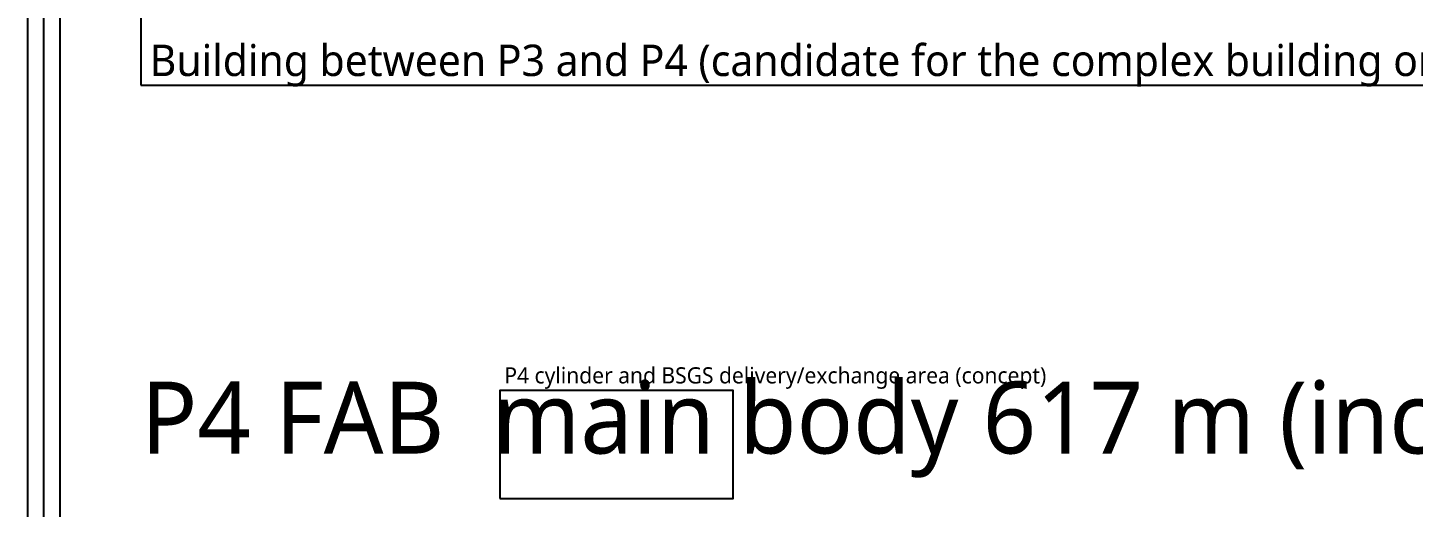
# Model space of a CAD drawing. Header units: metres. Extents: x -1640 to 1560, y -268 to 2338.
# Drawn here: x -319.6 to -165.2, y 1070 to 1123.4 of the extents above; entities that cross this region are included whole.
import ezdxf

# ---------------------------------------------------------------- set-up
doc = ezdxf.new("R2010")
doc.units = ezdxf.units.M
for name, color, linetype in [('AUX', 8, 'Continuous'), ('TEXT', 7, 'Continuous'), ('UTIL_ELEC.MV_CONCEPT', 1, 'Continuous'), ('UTIL_FILL_EXCHANGE_POINT', 2, 'Continuous'), ('UTIL_GAS.BULK_CONCEPT', 2, 'Continuous'), ('UTIL_TEXT', 7, 'Continuous')]:
    doc.layers.add(name, color=color, linetype=linetype)
doc.styles.add('KO', font='malgun.ttf')

msp = doc.modelspace()

# ---------------------------------------------------------------- linework, layer by layer
at = {"layer": 'AUX'}
msp.add_lwpolyline([(-307, 1117), (357, 1117), (357, 1232), (-307, 1232)], close=True, dxfattribs=at)
at = {"layer": 'UTIL_ELEC.MV_CONCEPT'}
for p, q in [((-319.6, 853.35), (-319.6, 1931.25)), ((-317.8, 851.55), (-317.8, 1929.45))]:
    msp.add_line(p, q, dxfattribs=at)
at = {"layer": 'UTIL_FILL_EXCHANGE_POINT'}
msp.add_lwpolyline([(-267, 1071), (-241, 1071), (-241, 1083), (-267, 1083)], close=True, dxfattribs=at)
at = {"layer": 'UTIL_GAS.BULK_CONCEPT'}
msp.add_line((-316, 879.5), (-316, 1925.5), dxfattribs=at)

# ---------------------------------------------------------------- texts
at = {"layer": 'TEXT', "style": 'KO'}
for s, height, p in [('Building between P3 and P4 (candidate for the complex building or a UT building in the permit — unsettled)', 3.5, (-306, 1118)), ('P4 FAB  main body 617 m (incl. end block 654 m) x 208 m  [measured from satellite imagery]', 8, (-307, 1076))]:
    msp.add_text(s, height=height, dxfattribs=at).set_placement(p)
at = {"layer": 'UTIL_TEXT', "style": 'KO'}
msp.add_text('P4 cylinder and BSGS delivery/exchange area (concept)', height=1.8, dxfattribs=at).set_placement((-266.5, 1083.8))

doc.saveas('drawing.dxf')
